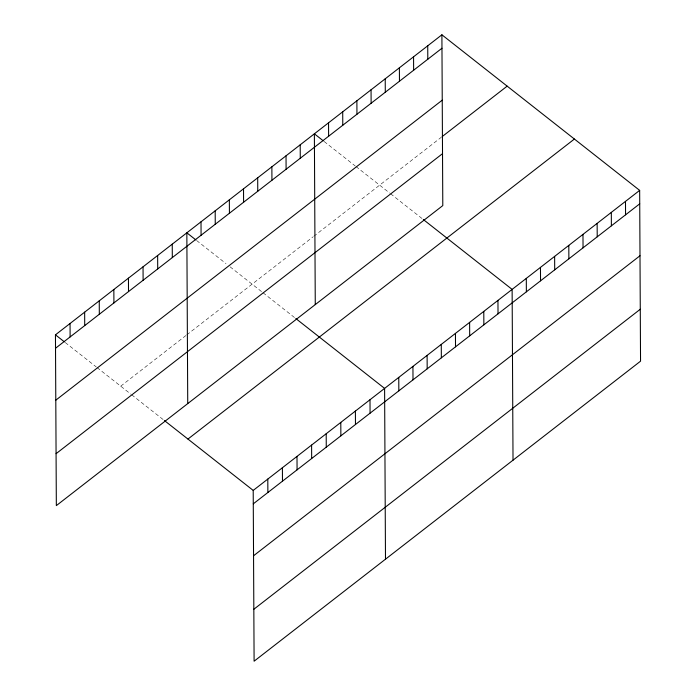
<?xml version="1.0" encoding="UTF-8"?>
<svg xmlns="http://www.w3.org/2000/svg" width="696" height="696" viewBox="0 0 696 696"><rect width="100%" height="100%" fill="white"/><g stroke="black" fill="none" stroke-linecap="round" stroke-linejoin="round"><path stroke-width="0.52" stroke-dasharray="3.48 2.61" d="M120.713 386.167L185.98 335.498M186.833 334.828L312.948 236.918M313.783 236.275L441.316 137.269M324.162 141.506L355.16 165.9M355.978 166.535L389.716 193.088M390.56 193.749L422.498 218.875M196.629 240.52L226 263.619M230.08 266.829L262.192 292.094M263.027 292.755L294.965 317.881M65.241 342.528L96.239 366.914M97.048 367.558L130.796 394.101M131.631 394.762L163.569 419.888"/><path stroke-width="1.04" d="M441.899 34.8L442.795 205.59L56.341 505.618L55.454 334.828L441.899 34.8L639.659 190.382L640.546 361.172L254.101 661.2L253.205 490.41L164.413 420.549M55.523 348.261L441.969 48.233M55.793 400.183L442.247 100.163M442.143 136.616L507.158 86.147M56.072 453.688L442.525 153.659M187.946 439.063L574.4 139.043M253.205 490.41L639.659 190.382M253.274 503.843L639.728 203.824M253.544 555.773L639.998 255.745M253.822 609.27L640.277 309.25M323.344 140.87L314.375 133.806L315.271 304.596M423.333 219.536L512.125 289.397L513.022 460.187M195.82 239.876L186.841 232.812L187.737 403.602M295.809 318.542L384.601 388.403L385.488 559.192M55.454 334.828L64.424 341.884M625.487 201.388L625.556 214.82M611.314 212.384L611.384 225.826M597.142 223.39L597.22 236.823M582.978 234.387L583.048 247.828M568.806 245.392L568.876 258.825M554.634 256.389L554.703 269.83M540.47 267.394L540.54 280.827M526.298 278.391L526.367 291.833M497.953 300.394L498.023 313.826M483.79 311.399L483.859 324.832M469.617 322.396L469.687 335.829M455.445 333.401L455.515 346.834M441.273 344.398L441.351 357.831M427.736 45.797L427.805 59.238M427.109 355.404L427.179 368.837M413.563 56.802L413.633 70.235M412.937 366.4L413.006 379.833M399.391 67.799L399.46 81.241M398.764 377.397L398.834 390.839M385.219 78.805L385.297 92.237M371.055 89.801L371.125 103.243M370.002 399.739L370.072 413.172M356.883 100.807L356.952 114.24M355.395 411.075L355.473 424.508M342.71 111.804L342.78 125.245M340.796 422.402L340.866 435.844M328.547 122.809L328.616 136.242M326.198 433.738L326.267 447.171M311.599 445.075L311.669 458.507M300.202 144.811L300.272 158.244M297.001 456.411L297.07 469.843M286.03 155.808L286.1 169.241M282.402 467.738L282.472 481.18M271.866 166.814L271.936 180.247M267.803 479.074L267.873 492.516M257.694 177.811L257.764 191.243M243.522 188.816L243.591 202.249M229.349 199.813L229.428 213.246M215.186 210.818L215.255 224.251M201.014 221.815L201.083 235.248M172.243 244.148L172.312 257.59M157.644 255.484L157.714 268.917M143.045 266.82L143.115 280.253M128.447 278.156L128.516 291.589M113.848 289.484L113.918 302.925M99.25 300.82L99.319 314.253M84.651 312.156L84.721 325.589M70.052 323.492L70.122 336.925"/></g></svg>
